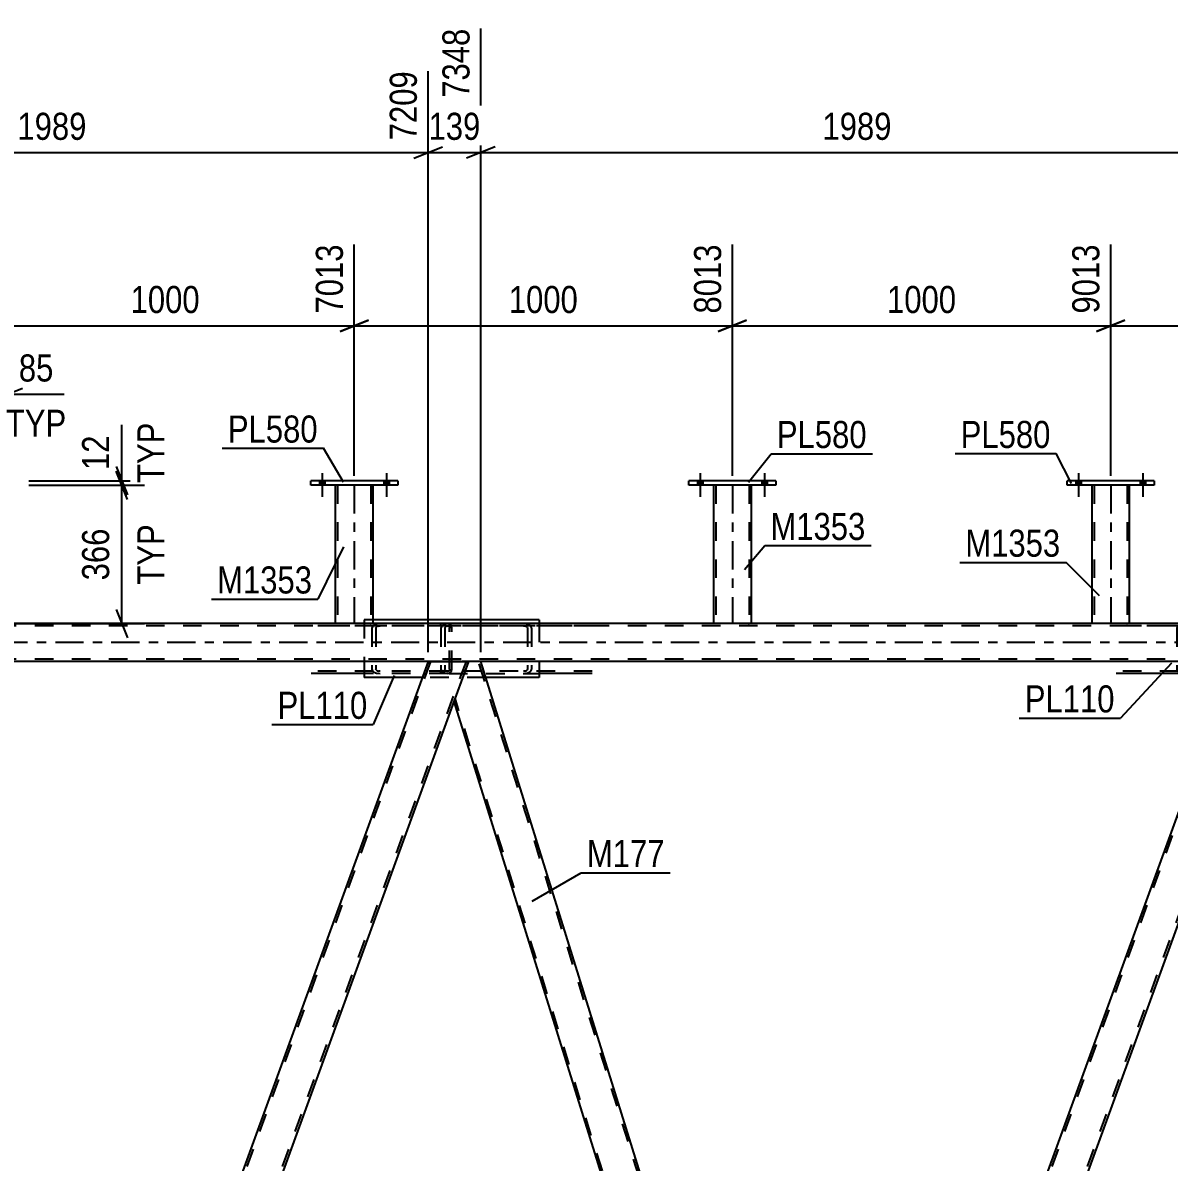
# Model space of a CAD drawing. Header units: millimetres. Extents: x -853 to 336, y -866 to -25.
# Drawn here: x -511.3 to -390.1, y -731.2 to -610.7 of the extents above; entities that cross this region are included whole.
import ezdxf

# ---------------------------------------------------------------- set-up
doc = ezdxf.new("R2010")
doc.units = ezdxf.units.MM
doc.linetypes.add('DXK_LINE_DOT2', pattern=[3.9198, 1.9599, -1.9599])
doc.linetypes.add('DXK_LINE_DOT3', pattern=[5.9187, 2.979, -0.9799, 0.9799, -0.9799])
doc.styles.add('Arial Narrow', font='ARIALN.TTF', dxfattribs={"height": 0.2})

# ---------------------------------------------------------------- blocks, each defined once
blk = doc.blocks.new('Part-570393679-8521 - 8043')
at = {"color": 2, "linetype": 'Continuous'}
for p, q in [((-391.66, -659.09), (-400.86, -659.09)), ((-400.86, -659.57), (-400.86, -659.09)), ((-391.66, -659.09), (-391.66, -659.57)), ((-391.66, -659.57), (-400.86, -659.57))]:
    blk.add_line(p, q, dxfattribs=at)
blk = doc.blocks.new('Part-570393679-8201 - 8043')
at = {"color": 2, "linetype": 'Continuous'}
for p, q in [((-431.66, -659.09), (-440.86, -659.09)), ((-440.86, -659.57), (-440.86, -659.09)), ((-431.66, -659.09), (-431.66, -659.57)), ((-431.66, -659.57), (-440.86, -659.57))]:
    blk.add_line(p, q, dxfattribs=at)
blk = doc.blocks.new('Part-570393679-8303 - 8043')
at = {"color": 2, "linetype": 'Continuous'}
for p, q in [((-438.26, -659.57), (-438.26, -674.21)), ((-434.26, -674.21), (-434.26, -659.57)), ((-434.26, -674.21), (-438.26, -674.21))]:
    blk.add_line(p, q, dxfattribs=at)
at = {"color": 7, "linetype": 'DXK_LINE_DOT2'}
for p, q in [((-434.26, -659.57), (-438.26, -659.57)), ((-438.26, -659.57), (-438.22, -659.57)), ((-438.02, -659.57), (-438.02, -674.21)), ((-434.5, -659.57), (-434.5, -674.21)), ((-438.26, -674.21), (-438.26, -674.21)), ((-438.26, -674.21), (-438.26, -674.21)), ((-438.26, -674.21), (-438.26, -674.21)), ((-434.55, -674.21), (-434.52, -674.21)), ((-434.52, -674.21), (-434.55, -674.21)), ((-434.5, -674.21), (-434.52, -674.21)), ((-434.52, -674.21), (-434.5, -674.21)), ((-434.26, -674.21), (-434.29, -674.21)), ((-434.26, -674.21), (-434.26, -674.21)), ((-434.26, -674.21), (-434.26, -674.21)), ((-434.26, -674.21), (-434.26, -674.21))]:
    blk.add_line(p, q, dxfattribs=at)
at = {"color": 7, "linetype": 'DXK_LINE_DOT3'}
blk.add_line((-436.26, -659.57), (-436.26, -674.21), dxfattribs=at)
blk = doc.blocks.new('Part-570393679-8323 - 8043')
at = {"color": 7, "linetype": 'DXK_LINE_DOT2'}
for p, q in [((-466.39, -674.21), (-480.82, -674.21)), ((-466.39, -674.45), (-480.82, -674.45)), ((-474.34, -674.5), (-474.4, -674.69)), ((-474.4, -674.69), (-474.4, -679.01)), ((-473.97, -674.69), (-473.93, -674.6)), ((-473.97, -674.69), (-473.97, -679.01)), ((-473.53, -674.21), (-473.87, -674.24)), ((-473.7, -674.47), (-473.53, -674.45)), ((-467.11, -674.45), (-467.11, -674.21)), ((-466.22, -674.24), (-466.39, -674.21)), ((-466.39, -674.45), (-466.3, -674.47)), ((-466.3, -674.47), (-466.23, -674.52)), ((-466.23, -674.52), (-466.19, -674.6)), ((-466.08, -674.35), (-466.22, -674.24)), ((-466.19, -674.6), (-466.17, -674.69)), ((-466.17, -679.01), (-466.17, -674.69)), ((-465.98, -674.5), (-466.08, -674.35)), ((-465.95, -674.69), (-465.98, -674.5)), ((-465.95, -679.01), (-465.95, -674.69)), ((-466.39, -679.25), (-480.82, -679.25)), ((-466.39, -679.49), (-475.2, -679.49)), ((-474.4, -679.01), (-474.34, -679.19)), ((-473.93, -679.1), (-473.97, -679.01)), ((-473.87, -679.45), (-473.53, -679.49)), ((-473.53, -679.25), (-473.7, -679.23)), ((-467.11, -679.49), (-467.11, -679.25)), ((-466.3, -679.23), (-466.39, -679.25)), ((-466.39, -679.49), (-466.22, -679.45)), ((-466.23, -679.18), (-466.3, -679.23)), ((-466.19, -679.1), (-466.23, -679.18)), ((-466.22, -679.45), (-466.08, -679.35)), ((-466.17, -679.01), (-466.19, -679.1)), ((-466.08, -679.35), (-465.98, -679.19)), ((-465.98, -679.19), (-465.95, -679.01))]:
    blk.add_line(p, q, dxfattribs=at)
at = {"color": 2, "linetype": 'Continuous'}
blk.add_line((-475.2, -679.49), (-480.82, -679.49), dxfattribs=at)
at = {"color": 7, "linetype": 'DXK_LINE_DOT2'}
for centre, radius, start, end in [((-473.73, -675.05), 0.817, 99.5182, 138.0639), ((-473.63, -674.87), 0.409, 99.5182, 138.0639), ((-473.73, -678.64), 0.817, 221.9363, 260.4819), ((-473.63, -678.83), 0.409, 221.9363, 260.4819)]:
    blk.add_arc(centre, radius, start, end, dxfattribs=at)
blk = doc.blocks.new('Part-570393679-8334 - 8043')
at = {"color": 7, "linetype": 'DXK_LINE_DOT2'}
for p, q in [((-475.2, -673.81), (-475.2, -678.21)), ((-474.26, -673.81), (-475.2, -673.81)), ((-456.7, -674.21), (-456.7, -678.21)), ((-462.34, -679.89), (-469.05, -679.89))]:
    blk.add_line(p, q, dxfattribs=at)
at = {"color": 2, "linetype": 'Continuous'}
for p, q in [((-456.7, -673.81), (-474.26, -673.81)), ((-456.7, -673.81), (-456.7, -674.21)), ((-475.2, -678.21), (-475.2, -679.89)), ((-456.7, -678.21), (-456.7, -679.89)), ((-469.05, -679.89), (-475.2, -679.89)), ((-456.7, -679.89), (-462.34, -679.89))]:
    blk.add_line(p, q, dxfattribs=at)
blk = doc.blocks.new('Part-570393679-8354 - 8043')
at = {"color": 7, "linetype": 'DXK_LINE_DOT2'}
for p, q in [((-381.25, -674.21), (-395.68, -674.21)), ((-381.25, -674.45), (-395.68, -674.45)), ((-389.2, -674.5), (-389.27, -674.69)), ((-389.27, -674.69), (-389.27, -679.01)), ((-388.83, -674.69), (-388.8, -674.6)), ((-388.83, -674.69), (-388.83, -679.01)), ((-388.4, -674.21), (-388.73, -674.24)), ((-388.56, -674.47), (-388.4, -674.45)), ((-381.97, -674.45), (-381.97, -674.21)), ((-381.09, -674.24), (-381.25, -674.21)), ((-381.25, -674.45), (-381.17, -674.47)), ((-381.17, -674.47), (-381.1, -674.52)), ((-381.1, -674.52), (-381.05, -674.6)), ((-380.94, -674.35), (-381.09, -674.24)), ((-381.05, -674.6), (-381.04, -674.69)), ((-381.04, -679.01), (-381.04, -674.69)), ((-380.85, -674.5), (-380.94, -674.35)), ((-380.82, -674.69), (-380.85, -674.5)), ((-380.82, -679.01), (-380.82, -674.69)), ((-381.25, -679.25), (-395.68, -679.25)), ((-381.25, -679.49), (-390.07, -679.49)), ((-389.27, -679.01), (-389.2, -679.19)), ((-388.8, -679.1), (-388.83, -679.01)), ((-388.73, -679.45), (-388.4, -679.49)), ((-388.4, -679.25), (-388.56, -679.23)), ((-381.97, -679.49), (-381.97, -679.25)), ((-381.17, -679.23), (-381.25, -679.25)), ((-381.25, -679.49), (-381.09, -679.45)), ((-381.1, -679.18), (-381.17, -679.23)), ((-381.05, -679.1), (-381.1, -679.18)), ((-381.09, -679.45), (-380.94, -679.35)), ((-381.04, -679.01), (-381.05, -679.1)), ((-380.94, -679.35), (-380.85, -679.19)), ((-380.85, -679.19), (-380.82, -679.01))]:
    blk.add_line(p, q, dxfattribs=at)
at = {"color": 2, "linetype": 'Continuous'}
blk.add_line((-390.07, -679.49), (-395.68, -679.49), dxfattribs=at)
at = {"color": 7, "linetype": 'DXK_LINE_DOT2'}
for centre, radius, start, end in [((-388.6, -675.05), 0.817, 99.5182, 138.0639), ((-388.5, -674.87), 0.409, 99.5182, 138.0639), ((-388.6, -678.64), 0.817, 221.9363, 260.4819), ((-388.5, -678.83), 0.409, 221.9363, 260.4819)]:
    blk.add_arc(centre, radius, start, end, dxfattribs=at)
blk = doc.blocks.new('Part-570393679-8355 - 8043')
at = {"color": 7, "linetype": 'DXK_LINE_DOT2'}
for p, q in [((-467.04, -674.5), (-467.11, -674.69)), ((-467.11, -674.69), (-467.11, -679.01)), ((-466.67, -674.69), (-466.64, -674.6)), ((-466.67, -674.69), (-466.67, -679.01)), ((-466.23, -674.21), (-466.57, -674.24)), ((-466.4, -674.47), (-466.23, -674.45)), ((-451.09, -674.21), (-466.23, -674.21)), ((-451.09, -674.45), (-466.23, -674.45)), ((-458.04, -674.24), (-458.37, -674.21)), ((-458.37, -674.45), (-458.2, -674.47)), ((-457.97, -674.6), (-457.93, -674.69)), ((-457.93, -674.69), (-457.93, -679.01)), ((-457.5, -674.69), (-457.56, -674.5)), ((-457.5, -674.69), (-457.5, -679.01)), ((-467.11, -679.01), (-467.04, -679.19)), ((-466.64, -679.1), (-466.67, -679.01)), ((-466.57, -679.45), (-466.23, -679.49)), ((-466.23, -679.25), (-466.4, -679.23)), ((-451.09, -679.25), (-466.23, -679.25)), ((-466.23, -679.49), (-456.7, -679.49)), ((-458.2, -679.23), (-458.37, -679.25)), ((-458.37, -679.49), (-458.04, -679.45)), ((-457.93, -679.01), (-457.97, -679.1)), ((-457.56, -679.19), (-457.5, -679.01))]:
    blk.add_line(p, q, dxfattribs=at)
at = {"color": 2, "linetype": 'Continuous'}
blk.add_line((-451.09, -679.49), (-456.7, -679.49), dxfattribs=at)
at = {"color": 7, "linetype": 'DXK_LINE_DOT2'}
for centre, radius, start, end in [((-466.43, -675.05), 0.817, 99.5182, 138.0639), ((-466.33, -674.87), 0.409, 99.5182, 138.0639), ((-458.27, -674.87), 0.409, 41.9363, 80.4819), ((-458.17, -675.05), 0.817, 41.9363, 80.4819), ((-466.43, -678.64), 0.817, 221.9363, 260.4819), ((-466.33, -678.83), 0.409, 221.9363, 260.4819), ((-458.27, -678.83), 0.409, 279.5182, 318.0639), ((-458.17, -678.64), 0.817, 279.5182, 318.0639)]:
    blk.add_arc(centre, radius, start, end, dxfattribs=at)
blk = doc.blocks.new('Part-570393679-8365 - 8043')
at = {"color": 2, "linetype": 'Continuous'}
for p, q in [((-464.19, -678.21), (-465.73, -682.46)), ((-462.87, -678.21), (-464.19, -678.21)), ((-426.17, -795.96), (-462.87, -678.21)), ((-465.73, -682.46), (-429.27, -799.43))]:
    blk.add_line(p, q, dxfattribs=at)
at = {"color": 7, "linetype": 'DXK_LINE_DOT2'}
for p, q in [((-426.3, -796.33), (-463.12, -678.21)), ((-429.02, -799.43), (-465.6, -682.09))]:
    blk.add_line(p, q, dxfattribs=at)
blk = doc.blocks.new('Part-570393679-8371 - 8043')
at = {"color": 2, "linetype": 'Continuous'}
for p, q in [((-478.26, -659.57), (-478.26, -674.21)), ((-474.26, -674.21), (-474.26, -659.57)), ((-474.26, -674.21), (-478.26, -674.21))]:
    blk.add_line(p, q, dxfattribs=at)
at = {"color": 7, "linetype": 'DXK_LINE_DOT2'}
for p, q in [((-474.26, -659.57), (-478.26, -659.57)), ((-478.26, -659.57), (-478.22, -659.57)), ((-478.02, -659.57), (-478.02, -674.21)), ((-474.5, -659.57), (-474.5, -674.21)), ((-478.26, -674.21), (-478.26, -674.21)), ((-478.26, -674.21), (-478.26, -674.21)), ((-478.26, -674.21), (-478.26, -674.21)), ((-474.55, -674.21), (-474.52, -674.21)), ((-474.52, -674.21), (-474.55, -674.21)), ((-474.5, -674.21), (-474.52, -674.21)), ((-474.52, -674.21), (-474.5, -674.21)), ((-474.26, -674.21), (-474.29, -674.21)), ((-474.26, -674.21), (-474.26, -674.21)), ((-474.26, -674.21), (-474.26, -674.21)), ((-474.26, -674.21), (-474.26, -674.21))]:
    blk.add_line(p, q, dxfattribs=at)
at = {"color": 7, "linetype": 'DXK_LINE_DOT3'}
blk.add_line((-476.26, -659.57), (-476.26, -674.21), dxfattribs=at)
blk = doc.blocks.new('Part-570393679-8384 - 8043')
at = {"color": 7, "linetype": 'DXK_LINE_DOT2'}
for p, q in [((-468.19, -678.21), (-512.31, -799.43)), ((-464.44, -678.21), (-508.56, -799.43)), ((-464.19, -678.21), (-465.73, -682.46))]:
    blk.add_line(p, q, dxfattribs=at)
at = {"color": 2, "linetype": 'Continuous'}
for p, q in [((-468.44, -678.21), (-511.3, -795.96)), ((-468.44, -678.21), (-464.19, -678.21)), ((-465.73, -682.46), (-508.31, -799.43))]:
    blk.add_line(p, q, dxfattribs=at)
blk = doc.blocks.new('Part-570393679-8418 - 8043')
at = {"color": 7, "linetype": 'DXK_LINE_DOT2'}
for p, q in [((-383.05, -678.21), (-427.17, -799.43)), ((-379.31, -678.21), (-423.43, -799.43))]:
    blk.add_line(p, q, dxfattribs=at)
at = {"color": 2, "linetype": 'Continuous'}
for p, q in [((-383.31, -678.21), (-426.17, -795.96)), ((-380.6, -682.46), (-423.17, -799.43))]:
    blk.add_line(p, q, dxfattribs=at)
blk = doc.blocks.new('Part-570393679-8434 - 8043')
at = {"color": 2, "linetype": 'Continuous'}
for p, q in [((-398.26, -659.57), (-398.26, -674.21)), ((-394.26, -674.21), (-394.26, -659.57)), ((-394.26, -674.21), (-398.26, -674.21))]:
    blk.add_line(p, q, dxfattribs=at)
at = {"color": 7, "linetype": 'DXK_LINE_DOT2'}
for p, q in [((-394.26, -659.57), (-398.26, -659.57)), ((-398.26, -659.57), (-398.22, -659.57)), ((-398.02, -659.57), (-398.02, -674.21)), ((-394.5, -659.57), (-394.5, -674.21)), ((-398.26, -674.21), (-398.26, -674.21)), ((-398.26, -674.21), (-398.26, -674.21)), ((-398.26, -674.21), (-398.26, -674.21)), ((-394.55, -674.21), (-394.52, -674.21)), ((-394.52, -674.21), (-394.55, -674.21)), ((-394.5, -674.21), (-394.52, -674.21)), ((-394.52, -674.21), (-394.5, -674.21)), ((-394.26, -674.21), (-394.29, -674.21)), ((-394.26, -674.21), (-394.26, -674.21)), ((-394.26, -674.21), (-394.26, -674.21)), ((-394.26, -674.21), (-394.26, -674.21))]:
    blk.add_line(p, q, dxfattribs=at)
at = {"color": 7, "linetype": 'DXK_LINE_DOT3'}
blk.add_line((-396.26, -659.57), (-396.26, -674.21), dxfattribs=at)
blk = doc.blocks.new('Bolt-570393679-8459 - 8043')
at = {"linetype": 'Continuous'}
for points in [[(-399.38, -659.09), (-399.94, -659.09), (-399.94, -659.57), (-399.38, -659.57)], [(-399.38, -659.09), (-399.94, -659.09), (-399.94, -659.57), (-399.38, -659.57)], [(-392.58, -659.09), (-393.14, -659.09), (-393.14, -659.57), (-392.58, -659.57)], [(-392.58, -659.09), (-393.14, -659.09), (-393.14, -659.57), (-392.58, -659.57)]]:
    blk.add_hatch(color=1, dxfattribs=at).paths.add_polyline_path(points)
at = {"color": 1, "linetype": 'Continuous'}
for p, q in [((-399.94, -659.09), (-399.94, -659.57)), ((-399.94, -659.09), (-399.94, -659.57)), ((-399.66, -658.29), (-399.66, -660.81)), ((-399.66, -658.29), (-399.66, -660.81)), ((-399.38, -659.09), (-399.38, -659.57)), ((-399.38, -659.09), (-399.38, -659.57)), ((-393.14, -659.09), (-393.14, -659.57)), ((-393.14, -659.09), (-393.14, -659.57)), ((-392.86, -658.29), (-392.86, -660.81)), ((-392.86, -658.29), (-392.86, -660.81)), ((-392.58, -659.09), (-392.58, -659.57)), ((-392.58, -659.09), (-392.58, -659.57))]:
    blk.add_line(p, q, dxfattribs=at)
blk = doc.blocks.new('Bolt-570393679-8461 - 8043')
at = {"linetype": 'Continuous'}
for points in [[(-439.38, -659.09), (-439.94, -659.09), (-439.94, -659.57), (-439.38, -659.57)], [(-439.38, -659.09), (-439.94, -659.09), (-439.94, -659.57), (-439.38, -659.57)], [(-432.58, -659.09), (-433.14, -659.09), (-433.14, -659.57), (-432.58, -659.57)], [(-432.58, -659.09), (-433.14, -659.09), (-433.14, -659.57), (-432.58, -659.57)]]:
    blk.add_hatch(color=1, dxfattribs=at).paths.add_polyline_path(points)
at = {"color": 1, "linetype": 'Continuous'}
for p, q in [((-439.94, -659.09), (-439.94, -659.57)), ((-439.94, -659.09), (-439.94, -659.57)), ((-439.66, -658.29), (-439.66, -660.81)), ((-439.66, -658.29), (-439.66, -660.81)), ((-439.38, -659.09), (-439.38, -659.57)), ((-439.38, -659.09), (-439.38, -659.57)), ((-433.14, -659.09), (-433.14, -659.57)), ((-433.14, -659.09), (-433.14, -659.57)), ((-432.86, -658.29), (-432.86, -660.81)), ((-432.86, -658.29), (-432.86, -660.81)), ((-432.58, -659.09), (-432.58, -659.57)), ((-432.58, -659.09), (-432.58, -659.57))]:
    blk.add_line(p, q, dxfattribs=at)
blk = doc.blocks.new('Bolt-570393679-8540 - 8043')
at = {"linetype": 'Continuous'}
for points in [[(-479.38, -659.09), (-479.94, -659.09), (-479.94, -659.57), (-479.38, -659.57)], [(-479.38, -659.09), (-479.94, -659.09), (-479.94, -659.57), (-479.38, -659.57)], [(-472.58, -659.09), (-473.14, -659.09), (-473.14, -659.57), (-472.58, -659.57)], [(-472.58, -659.09), (-473.14, -659.09), (-473.14, -659.57), (-472.58, -659.57)]]:
    blk.add_hatch(color=1, dxfattribs=at).paths.add_polyline_path(points)
at = {"color": 1, "linetype": 'Continuous'}
for p, q in [((-479.94, -659.09), (-479.94, -659.57)), ((-479.94, -659.09), (-479.94, -659.57)), ((-479.66, -658.29), (-479.66, -660.81)), ((-479.66, -658.29), (-479.66, -660.81)), ((-479.38, -659.09), (-479.38, -659.57)), ((-479.38, -659.09), (-479.38, -659.57)), ((-473.14, -659.09), (-473.14, -659.57)), ((-473.14, -659.09), (-473.14, -659.57)), ((-472.86, -658.29), (-472.86, -660.81)), ((-472.86, -658.29), (-472.86, -660.81)), ((-472.58, -659.09), (-472.58, -659.57)), ((-472.58, -659.09), (-472.58, -659.57))]:
    blk.add_line(p, q, dxfattribs=at)
blk = doc.blocks.new('Part-570393679-8586 - 8043')
at = {"color": 7, "linetype": 'DXK_LINE_DOT2'}
for p, q in [((-96.5, -674.45), (-756.8, -674.45)), ((-96.5, -674.21), (-718.26, -674.21)), ((-474.26, -674.21), (-478.26, -674.21)), ((-434.26, -674.21), (-438.26, -674.21)), ((-394.26, -674.21), (-398.26, -674.21)), ((-96.5, -677.97), (-756.8, -677.97)), ((-96.5, -678.21), (-553.58, -678.21)), ((-462.87, -678.21), (-468.44, -678.21))]:
    blk.add_line(p, q, dxfattribs=at)
at = {"color": 2, "linetype": 'Continuous'}
for p, q in [((-478.26, -674.21), (-514.26, -674.21)), ((-438.26, -674.21), (-474.26, -674.21)), ((-398.26, -674.21), (-434.26, -674.21)), ((-358.26, -674.21), (-394.26, -674.21)), ((-468.44, -678.21), (-548, -678.21)), ((-383.31, -678.21), (-462.87, -678.21))]:
    blk.add_line(p, q, dxfattribs=at)
at = {"color": 7, "linetype": 'DXK_LINE_DOT3'}
blk.add_line((-96.5, -676.21), (-756.8, -676.21), dxfattribs=at)
blk = doc.blocks.new('Part-570393679-8593 - 8043')
at = {"color": 2, "linetype": 'Continuous'}
for p, q in [((-471.66, -659.09), (-480.86, -659.09)), ((-480.86, -659.57), (-480.86, -659.09)), ((-471.66, -659.09), (-471.66, -659.57)), ((-471.66, -659.57), (-480.86, -659.57))]:
    blk.add_line(p, q, dxfattribs=at)
blk = doc.blocks.new('StraightDimension-570393679-9570 - 8043')
at = {"color": 7, "linetype": 'Continuous'}
for p, q in [((-476.26, -658.57), (-476.26, -634.1)), ((-436.26, -658.57), (-436.26, -634.1)), ((-474.76, -642.11), (-477.76, -643.31)), ((-437.76, -643.31), (-434.76, -642.11)), ((-476.26, -642.71), (-436.26, -642.71))]:
    blk.add_line(p, q, dxfattribs=at)
at = {"color": 0}
blk.add_wipeout([(-452, -641.96), (-452, -637.76), (-460.51, -637.76), (-460.51, -641.96)], dxfattribs=at)
at = {"color": 3, "style": 'Arial Narrow'}
blk.add_text('1000', height=2.863, dxfattribs=at).set_placement((-459.91, -641.36))
at = {"color": 0, "linetype": 'Continuous'}
blk.add_wipeout([(-436.86, -633.5), (-441.06, -633.5), (-441.06, -642.01), (-436.86, -642.01)], dxfattribs=at)
at = {"color": 3, "linetype": 'Continuous', "style": 'Arial Narrow'}
blk.add_text('8013', height=2.863, rotation=90.0002, dxfattribs=at).set_placement((-437.46, -641.41))
blk = doc.blocks.new('StraightDimension-570393679-9571 - 8043')
at = {"color": 7, "linetype": 'Continuous'}
for p, q in [((-516.26, -658.57), (-516.26, -634.1)), ((-476.26, -658.57), (-476.26, -634.1)), ((-514.76, -642.11), (-517.76, -643.31)), ((-477.76, -643.31), (-474.76, -642.11)), ((-516.26, -642.71), (-476.26, -642.71))]:
    blk.add_line(p, q, dxfattribs=at)
at = {"color": 0}
blk.add_wipeout([(-492, -641.96), (-492, -637.76), (-500.51, -637.76), (-500.51, -641.96)], dxfattribs=at)
at = {"color": 3, "style": 'Arial Narrow'}
blk.add_text('1000', height=2.863, dxfattribs=at).set_placement((-499.91, -641.36))
at = {"color": 0, "linetype": 'Continuous'}
blk.add_wipeout([(-476.86, -633.5), (-481.06, -633.5), (-481.06, -642.01), (-476.86, -642.01)], dxfattribs=at)
at = {"color": 3, "linetype": 'Continuous', "style": 'Arial Narrow'}
blk.add_text('7013', height=2.863, rotation=90.0002, dxfattribs=at).set_placement((-477.46, -641.41))
blk = doc.blocks.new('StraightDimension-570393679-9541 - 8043')
at = {"color": 7, "linetype": 'Continuous'}
for p, q in [((-516.26, -658.57), (-516.26, -647.1)), ((-512.86, -657.29), (-512.86, -647.1)), ((-517.76, -650.55), (-514.76, -649.35)), ((-511.36, -649.35), (-514.36, -650.55)), ((-516.26, -649.95), (-512.86, -649.95)), ((-512.86, -649.95), (-506.95, -649.95)), ((-512.86, -649.95), (-506.95, -649.95))]:
    blk.add_line(p, q, dxfattribs=at)
at = {"color": 0}
blk.add_wipeout([(-507.48, -649.2), (-507.48, -645), (-512.33, -645), (-512.33, -649.2)], dxfattribs=at)
at = {"color": 0, "linetype": 'Continuous'}
blk.add_wipeout([(-506.11, -655.05), (-506.11, -650.85), (-513.7, -650.85), (-513.7, -655.05)], dxfattribs=at)
at = {"color": 3, "style": 'Arial Narrow'}
blk.add_text('85', height=2.863, dxfattribs=at).set_placement((-511.73, -648.6))
at = {"color": 3, "linetype": 'Continuous', "style": 'Arial Narrow'}
blk.add_text('TYP', height=2.863, dxfattribs=at).set_placement((-513.1, -654.45))
blk = doc.blocks.new('StraightDimension-570393679-9568 - 8043')
at = {"color": 7, "linetype": 'Continuous'}
for p, q in [((-356.26, -658.57), (-356.26, -632.27)), ((-396.26, -658.57), (-396.26, -634.1)), ((-394.76, -642.11), (-397.76, -643.31)), ((-357.76, -643.31), (-354.76, -642.11)), ((-396.26, -642.71), (-356.26, -642.71))]:
    blk.add_line(p, q, dxfattribs=at)
at = {"color": 0}
blk.add_wipeout([(-372, -641.96), (-372, -637.76), (-380.51, -637.76), (-380.51, -641.96)], dxfattribs=at)
at = {"color": 3, "style": 'Arial Narrow'}
blk.add_text('1000', height=2.863, dxfattribs=at).set_placement((-379.91, -641.36))
at = {"color": 0, "linetype": 'Continuous'}
blk.add_wipeout([(-356.86, -631.67), (-361.06, -631.67), (-361.06, -642.01), (-356.86, -642.01)], dxfattribs=at)
at = {"color": 3, "linetype": 'Continuous', "style": 'Arial Narrow'}
blk.add_text('10013', height=2.863, rotation=90.0002, dxfattribs=at).set_placement((-357.46, -641.41))
blk = doc.blocks.new('StraightDimension-570393679-9523 - 8043')
at = {"color": 7, "linetype": 'Continuous'}
for p, q in [((-500.83, -659.09), (-500.83, -653.18)), ((-500.83, -659.09), (-500.83, -653.18)), ((-501.43, -657.59), (-500.23, -660.59)), ((-500.23, -661.07), (-501.43, -658.07)), ((-510.66, -659.09), (-498.43, -659.09)), ((-500.83, -659.57), (-500.83, -659.09)), ((-510.66, -659.57), (-498.43, -659.57))]:
    blk.add_line(p, q, dxfattribs=at)
at = {"color": 0, "linetype": 'Continuous'}
blk.add_wipeout([(-495.73, -652.34), (-499.93, -652.34), (-499.93, -659.93), (-495.73, -659.93)], dxfattribs=at)
at = {"color": 0}
blk.add_wipeout([(-501.58, -653.71), (-505.78, -653.71), (-505.78, -658.56), (-501.58, -658.56)], dxfattribs=at)
at = {"color": 3, "linetype": 'Continuous', "style": 'Arial Narrow'}
blk.add_text('TYP', height=2.863, rotation=90.0002, dxfattribs=at).set_placement((-496.33, -659.33))
at = {"color": 3, "style": 'Arial Narrow'}
blk.add_text('12', height=2.863, rotation=90.0002, dxfattribs=at).set_placement((-502.18, -657.96))
blk = doc.blocks.new('StraightDimension-570393679-9531 - 8043')
at = {"color": 7, "linetype": 'Continuous'}
for p, q in [((-500.23, -661.07), (-501.43, -658.07)), ((-510.66, -659.57), (-498.43, -659.57)), ((-500.83, -674.21), (-500.83, -659.57)), ((-501.43, -672.71), (-500.23, -675.71)), ((-513.26, -674.21), (-498.43, -674.21))]:
    blk.add_line(p, q, dxfattribs=at)
at = {"color": 0}
blk.add_wipeout([(-501.58, -663.55), (-505.78, -663.55), (-505.78, -670.23), (-501.58, -670.23)], dxfattribs=at)
at = {"color": 0, "linetype": 'Continuous'}
blk.add_wipeout([(-495.73, -663.09), (-499.93, -663.09), (-499.93, -670.68), (-495.73, -670.68)], dxfattribs=at)
at = {"color": 3, "linetype": 'Continuous', "style": 'Arial Narrow'}
blk.add_text('TYP', height=2.863, rotation=90.0002, dxfattribs=at).set_placement((-496.33, -670.08))
at = {"color": 3, "style": 'Arial Narrow'}
blk.add_text('366', height=2.863, rotation=90.0002, dxfattribs=at).set_placement((-502.18, -669.63))
blk = doc.blocks.new('StraightDimension-570393679-9569 - 8043')
at = {"color": 7, "linetype": 'Continuous'}
for p, q in [((-436.26, -658.57), (-436.26, -634.1)), ((-396.26, -658.57), (-396.26, -634.1)), ((-434.76, -642.11), (-437.76, -643.31)), ((-397.76, -643.31), (-394.76, -642.11)), ((-436.26, -642.71), (-396.26, -642.71))]:
    blk.add_line(p, q, dxfattribs=at)
at = {"color": 0}
blk.add_wipeout([(-412, -641.96), (-412, -637.76), (-420.51, -637.76), (-420.51, -641.96)], dxfattribs=at)
at = {"color": 3, "style": 'Arial Narrow'}
blk.add_text('1000', height=2.863, dxfattribs=at).set_placement((-419.91, -641.36))
at = {"color": 0, "linetype": 'Continuous'}
blk.add_wipeout([(-396.86, -633.5), (-401.06, -633.5), (-401.06, -642.01), (-396.86, -642.01)], dxfattribs=at)
at = {"color": 3, "linetype": 'Continuous', "style": 'Arial Narrow'}
blk.add_text('9013', height=2.863, rotation=90.0002, dxfattribs=at).set_placement((-397.46, -641.41))
blk = doc.blocks.new('StraightDimension-570393679-27846 - 8043')
at = {"color": 7, "linetype": 'Continuous'}
for p, q in [((-462.87, -677.21), (-462.87, -611.28)), ((-383.31, -677.21), (-383.31, -615.78)), ((-461.37, -623.79), (-464.37, -624.99)), ((-384.81, -624.99), (-381.81, -623.79)), ((-462.87, -624.39), (-383.31, -624.39))]:
    blk.add_line(p, q, dxfattribs=at)
at = {"color": 0}
blk.add_wipeout([(-418.83, -623.64), (-418.83, -619.44), (-427.34, -619.44), (-427.34, -623.64)], dxfattribs=at)
at = {"color": 3, "style": 'Arial Narrow'}
blk.add_text('1989', height=2.863, dxfattribs=at).set_placement((-426.74, -623.04))
at = {"color": 0, "linetype": 'Continuous'}
blk.add_wipeout([(-383.91, -615.18), (-388.11, -615.18), (-388.11, -623.69), (-383.91, -623.69)], dxfattribs=at)
at = {"color": 3, "linetype": 'Continuous', "style": 'Arial Narrow'}
blk.add_text('9337', height=2.863, rotation=90.0002, dxfattribs=at).set_placement((-384.51, -623.09))
blk = doc.blocks.new('StraightDimension-570393679-27847 - 8043')
at = {"color": 7, "linetype": 'Continuous'}
for p, q in [((-462.87, -677.21), (-462.87, -611.28)), ((-468.44, -677.21), (-468.44, -615.78)), ((-469.94, -624.99), (-466.94, -623.79)), ((-461.37, -623.79), (-464.37, -624.99)), ((-468.44, -624.39), (-462.87, -624.39))]:
    blk.add_line(p, q, dxfattribs=at)
at = {"color": 0}
blk.add_wipeout([(-462.31, -623.64), (-462.31, -619.44), (-469, -619.44), (-469, -623.64)], dxfattribs=at)
at = {"color": 3, "style": 'Arial Narrow'}
blk.add_text('139', height=2.863, dxfattribs=at).set_placement((-468.4, -623.04))
at = {"color": 0, "linetype": 'Continuous'}
blk.add_wipeout([(-463.47, -610.68), (-467.67, -610.68), (-467.67, -619.19), (-463.47, -619.19)], dxfattribs=at)
at = {"color": 3, "linetype": 'Continuous', "style": 'Arial Narrow'}
blk.add_text('7348', height=2.863, rotation=90.0002, dxfattribs=at).set_placement((-464.07, -618.59))
blk = doc.blocks.new('StraightDimension-570393679-27848 - 8043')
at = {"color": 7, "linetype": 'Continuous'}
for p, q in [((-548, -677.21), (-548, -611.28)), ((-468.44, -677.21), (-468.44, -615.78)), ((-546.5, -623.79), (-549.5, -624.99)), ((-469.94, -624.99), (-466.94, -623.79)), ((-548, -624.39), (-468.44, -624.39))]:
    blk.add_line(p, q, dxfattribs=at)
at = {"color": 0}
blk.add_wipeout([(-503.97, -623.64), (-503.97, -619.44), (-512.48, -619.44), (-512.48, -623.64)], dxfattribs=at)
at = {"color": 3, "style": 'Arial Narrow'}
blk.add_text('1989', height=2.863, dxfattribs=at).set_placement((-511.88, -623.04))
at = {"color": 0, "linetype": 'Continuous'}
blk.add_wipeout([(-469.04, -615.18), (-473.24, -615.18), (-473.24, -623.69), (-469.04, -623.69)], dxfattribs=at)
at = {"color": 3, "linetype": 'Continuous', "style": 'Arial Narrow'}
blk.add_text('7209', height=2.863, rotation=90.0002, dxfattribs=at).set_placement((-469.64, -623.09))
blk = doc.blocks.new('Mark-570393679-8197 - 8043')
at = {"color": 0}
blk.add_wipeout([(-422.06, -655.64), (-422.06, -652.64), (-431.56, -652.64), (-431.56, -655.64)], dxfattribs=at)
blk.add_wipeout([(-422.06, -655.64), (-422.06, -652.64), (-431.56, -652.64), (-431.56, -655.64)], dxfattribs=at)
at = {"color": 30, "linetype": 'Continuous'}
for p, q in [((-434.58, -659.26), (-432.16, -656.24)), ((-432.16, -656.24), (-421.46, -656.24))]:
    blk.add_line(p, q, dxfattribs=at)
at = {"color": 3, "style": 'Arial Narrow'}
blk.add_text('PL580', height=2.863, dxfattribs=at).set_placement((-431.56, -655.64))
blk = doc.blocks.new('Mark-570393679-8299 - 8043')
at = {"color": 0}
blk.add_wipeout([(-422.19, -665.36), (-422.19, -662.36), (-432.24, -662.36), (-432.24, -665.36)], dxfattribs=at)
blk.add_wipeout([(-422.19, -665.36), (-422.19, -662.36), (-432.24, -662.36), (-432.24, -665.36)], dxfattribs=at)
at = {"color": 30, "linetype": 'Continuous'}
for p, q in [((-434.99, -668.48), (-432.84, -665.96)), ((-432.84, -665.96), (-421.59, -665.96))]:
    blk.add_line(p, q, dxfattribs=at)
at = {"color": 3, "style": 'Arial Narrow'}
blk.add_text('M1353', height=2.863, dxfattribs=at).set_placement((-432.24, -665.36))
blk = doc.blocks.new('Mark-570393679-8330 - 8043')
at = {"color": 0}
blk.add_wipeout([(-474.87, -684.28), (-474.87, -681.28), (-484.37, -681.28), (-484.37, -684.28)], dxfattribs=at)
blk.add_wipeout([(-474.87, -684.28), (-474.87, -681.28), (-484.37, -681.28), (-484.37, -684.28)], dxfattribs=at)
at = {"color": 30, "linetype": 'Continuous'}
for p in [(-472.04, -679.7), (-484.97, -684.88)]:
    blk.add_line(p, (-474.27, -684.88), dxfattribs=at)
at = {"color": 3, "style": 'Arial Narrow'}
blk.add_text('PL110', height=2.863, dxfattribs=at).set_placement((-484.37, -684.28))
blk = doc.blocks.new('Mark-570393679-8361 - 8043')
at = {"color": 0}
blk.add_wipeout([(-443.43, -699.96), (-443.43, -696.96), (-451.65, -696.96), (-451.65, -699.96)], dxfattribs=at)
blk.add_wipeout([(-443.43, -699.96), (-443.43, -696.96), (-451.65, -696.96), (-451.65, -699.96)], dxfattribs=at)
at = {"color": 30, "linetype": 'Continuous'}
for p, q in [((-457.45, -703.56), (-452.25, -700.56)), ((-452.25, -700.56), (-442.83, -700.56))]:
    blk.add_line(p, q, dxfattribs=at)
at = {"color": 3, "style": 'Arial Narrow'}
blk.add_text('M177', height=2.863, dxfattribs=at).set_placement((-451.65, -699.96))
blk = doc.blocks.new('Mark-570393679-8367 - 8043')
at = {"color": 0}
blk.add_wipeout([(-480.71, -671.02), (-480.71, -668.02), (-490.76, -668.02), (-490.76, -671.02)], dxfattribs=at)
blk.add_wipeout([(-480.71, -671.02), (-480.71, -668.02), (-490.76, -668.02), (-490.76, -671.02)], dxfattribs=at)
at = {"color": 30, "linetype": 'Continuous'}
for p in [(-477.41, -666.07), (-491.36, -671.62)]:
    blk.add_line(p, (-480.11, -671.62), dxfattribs=at)
at = {"color": 3, "style": 'Arial Narrow'}
blk.add_text('M1353', height=2.863, dxfattribs=at).set_placement((-490.76, -671.02))
blk = doc.blocks.new('Mark-570393679-8430 - 8043')
at = {"color": 0}
blk.add_wipeout([(-401.58, -667.13), (-401.58, -664.13), (-411.63, -664.13), (-411.63, -667.13)], dxfattribs=at)
blk.add_wipeout([(-401.58, -667.13), (-401.58, -664.13), (-411.63, -664.13), (-411.63, -667.13)], dxfattribs=at)
at = {"color": 30, "linetype": 'Continuous'}
for p in [(-412.23, -667.73), (-397.45, -671.27)]:
    blk.add_line(p, (-400.98, -667.73), dxfattribs=at)
at = {"color": 3, "style": 'Arial Narrow'}
blk.add_text('M1353', height=2.863, dxfattribs=at).set_placement((-411.63, -667.13))
blk = doc.blocks.new('Mark-570393679-8442 - 8043')
at = {"color": 0}
blk.add_wipeout([(-395.83, -683.6), (-395.83, -680.6), (-405.34, -680.6), (-405.34, -683.6)], dxfattribs=at)
blk.add_wipeout([(-395.83, -683.6), (-395.83, -680.6), (-405.34, -680.6), (-405.34, -683.6)], dxfattribs=at)
at = {"color": 30, "linetype": 'Continuous'}
for p in [(-389.84, -678.39), (-405.94, -684.2)]:
    blk.add_line(p, (-395.23, -684.2), dxfattribs=at)
at = {"color": 3, "style": 'Arial Narrow'}
blk.add_text('PL110', height=2.863, dxfattribs=at).set_placement((-405.34, -683.6))
blk = doc.blocks.new('Mark-570393679-8517 - 8043')
at = {"color": 0}
blk.add_wipeout([(-402.61, -655.63), (-402.61, -652.63), (-412.12, -652.63), (-412.12, -655.63)], dxfattribs=at)
blk.add_wipeout([(-402.61, -655.63), (-402.61, -652.63), (-412.12, -652.63), (-412.12, -655.63)], dxfattribs=at)
at = {"color": 30, "linetype": 'Continuous'}
for p in [(-412.72, -656.23), (-400.4, -659.4)]:
    blk.add_line(p, (-402.01, -656.23), dxfattribs=at)
at = {"color": 3, "style": 'Arial Narrow'}
blk.add_text('PL580', height=2.863, dxfattribs=at).set_placement((-412.12, -655.63))
blk = doc.blocks.new('Mark-570393679-8589 - 8043')
at = {"color": 0}
blk.add_wipeout([(-480.11, -655.06), (-480.11, -652.06), (-489.62, -652.06), (-489.62, -655.06)], dxfattribs=at)
blk.add_wipeout([(-480.11, -655.06), (-480.11, -652.06), (-489.62, -652.06), (-489.62, -655.06)], dxfattribs=at)
at = {"color": 30, "linetype": 'Continuous'}
for p in [(-490.22, -655.66), (-477.4, -659.26)]:
    blk.add_line(p, (-479.51, -655.66), dxfattribs=at)
at = {"color": 3, "style": 'Arial Narrow'}
blk.add_text('PL580', height=2.863, dxfattribs=at).set_placement((-489.62, -655.06))

msp = doc.modelspace()

# ---------------------------------------------------------------- block references
for name in ['Part-570393679-8593 - 8043', 'Bolt-570393679-8540 - 8043', 'Part-570393679-8201 - 8043', 'Bolt-570393679-8461 - 8043', 'Part-570393679-8521 - 8043', 'Bolt-570393679-8459 - 8043', 'Part-570393679-8371 - 8043', 'Part-570393679-8303 - 8043', 'Part-570393679-8434 - 8043', 'Part-570393679-8334 - 8043', 'Part-570393679-8586 - 8043', 'Part-570393679-8323 - 8043', 'Part-570393679-8355 - 8043', 'Part-570393679-8354 - 8043', 'Part-570393679-8384 - 8043', 'Part-570393679-8365 - 8043', 'Part-570393679-8418 - 8043']:
    msp.add_blockref(name, (0, 0))

# ---------------------------------------------------------------- next in the draw order: block references
for name in ['StraightDimension-570393679-9568 - 8043', 'StraightDimension-570393679-9570 - 8043', 'Mark-570393679-8442 - 8043', 'Mark-570393679-8330 - 8043', 'Mark-570393679-8361 - 8043']:
    msp.add_blockref(name, (0, 0))

# ---------------------------------------------------------------- next in the draw order: block references
for name in ['StraightDimension-570393679-9571 - 8043', 'StraightDimension-570393679-9569 - 8043']:
    msp.add_blockref(name, (0, 0))

# ---------------------------------------------------------------- next in the draw order: block references
for name in ['StraightDimension-570393679-27846 - 8043', 'StraightDimension-570393679-9541 - 8043']:
    msp.add_blockref(name, (0, 0))

# ---------------------------------------------------------------- next in the draw order: block references
for name in ['StraightDimension-570393679-27847 - 8043', 'StraightDimension-570393679-9523 - 8043', 'Mark-570393679-8197 - 8043', 'Mark-570393679-8517 - 8043', 'Mark-570393679-8299 - 8043', 'Mark-570393679-8430 - 8043']:
    msp.add_blockref(name, (0, 0))

# ---------------------------------------------------------------- next in the draw order: block references
msp.add_blockref('StraightDimension-570393679-9531 - 8043', (0, 0))

# ---------------------------------------------------------------- next in the draw order: block references
msp.add_blockref('StraightDimension-570393679-27848 - 8043', (0, 0))

# ---------------------------------------------------------------- next in the draw order: block references
for name in ['Mark-570393679-8589 - 8043', 'Mark-570393679-8367 - 8043']:
    msp.add_blockref(name, (0, 0))

doc.saveas('drawing.dxf')
